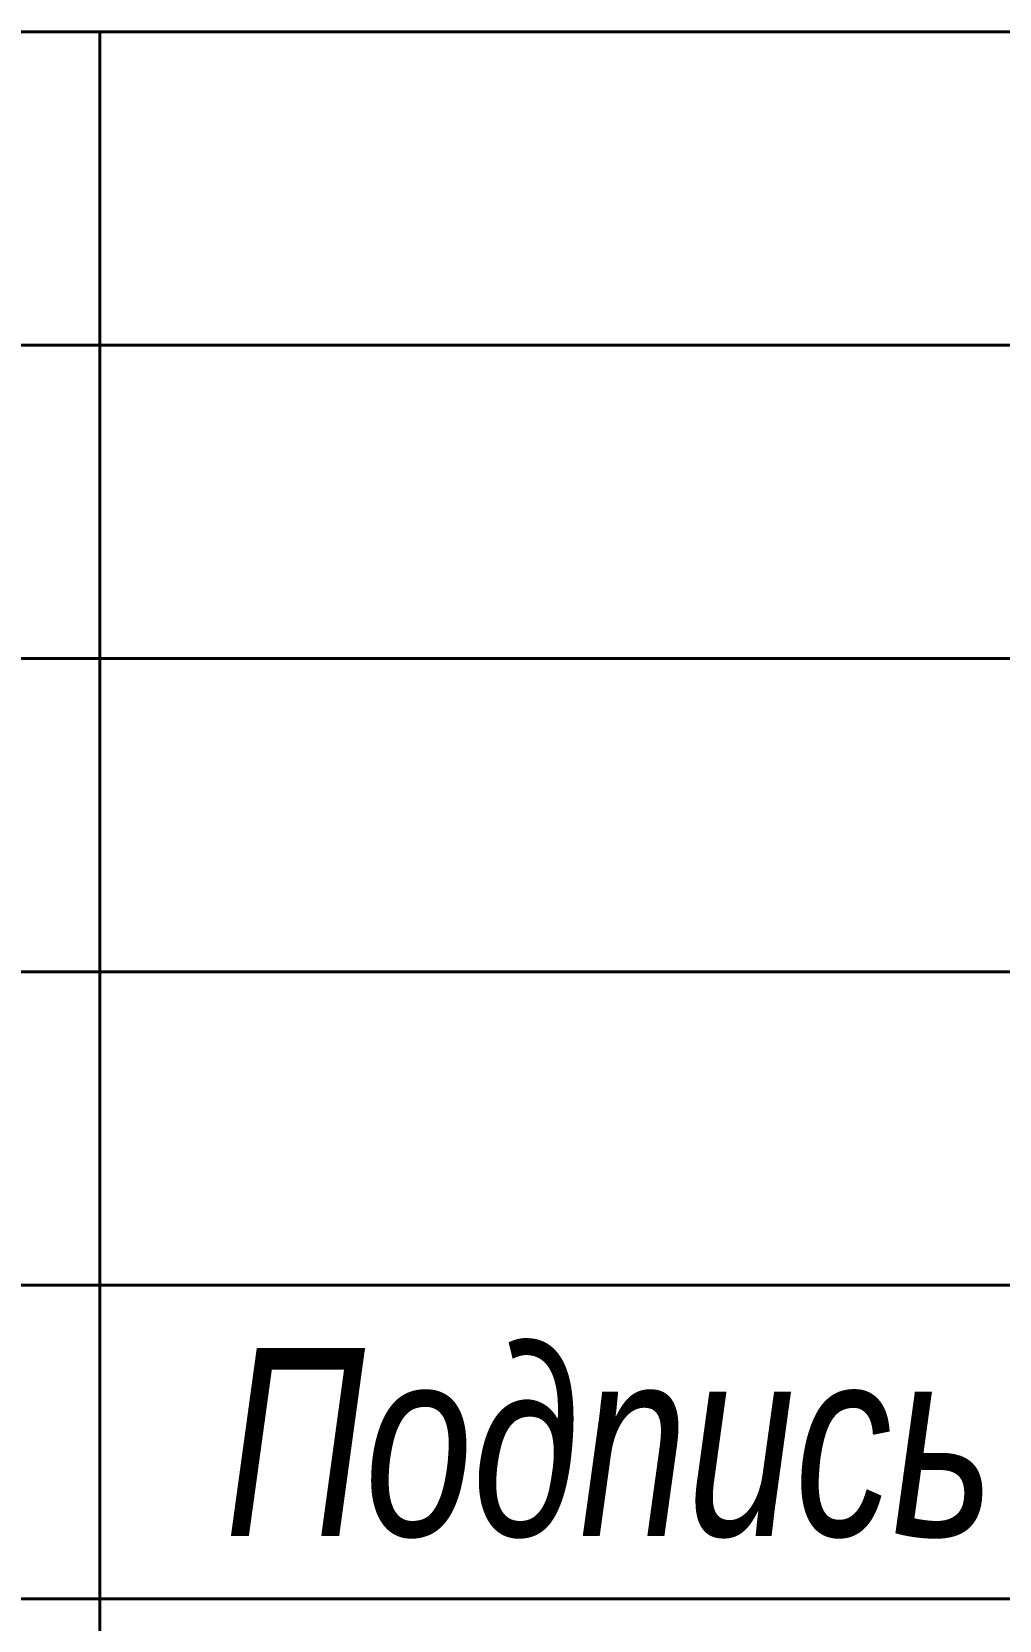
# Model space of a CAD drawing. Header units: millimetres. Extents: x 12064 to 35004, y -6103 to -2658.
# Drawn here: x 32846.15 to 32861.6, y -3111.89 to -3086.53 of the extents above; entities that cross this region are included whole.
import ezdxf

# ---------------------------------------------------------------- set-up
doc = ezdxf.new("R2010")
doc.units = ezdxf.units.MM
doc.layers.add('Layer_04', color=5, linetype='Continuous', lineweight=13)
doc.layers.add('Layer_07', color=250, linetype='Continuous', lineweight=40)
doc.styles.add('Style_01', font='ARIALNI.TTF', dxfattribs={"width": 0.9, "height": 3.5})

msp = doc.modelspace()

# ---------------------------------------------------------------- linework, layer by layer
at = {"layer": 'Layer_07', "linetype": 'Continuous'}
for p, q in [((32807.205, -3091.534), (32872.249, -3091.534)), ((32807.205, -3096.537), (32872.249, -3096.537)), ((32807.205, -3101.541), (32872.249, -3101.541))]:
    msp.add_line(p, q, dxfattribs=at)
for points in [[(32992.329, -3086.531), (32807.205, -3086.531), (32807.205, -3141.567)], [(32847.232, -3086.531), (32847.232, -3141.567)], [(32807.205, -3106.544), (32872.249, -3106.544)], [(32807.205, -3111.547), (32872.249, -3111.547)]]:
    msp.add_lwpolyline(points, dxfattribs=at)

# ---------------------------------------------------------------- texts
at = {"layer": 'Layer_04', "linetype": 'Continuous', "style": 'Style_01', "width": 0.9}
msp.add_text('Подпись', height=2.9999, dxfattribs=at).set_placement((32849.233, -3110.547))

doc.saveas('drawing.dxf')
